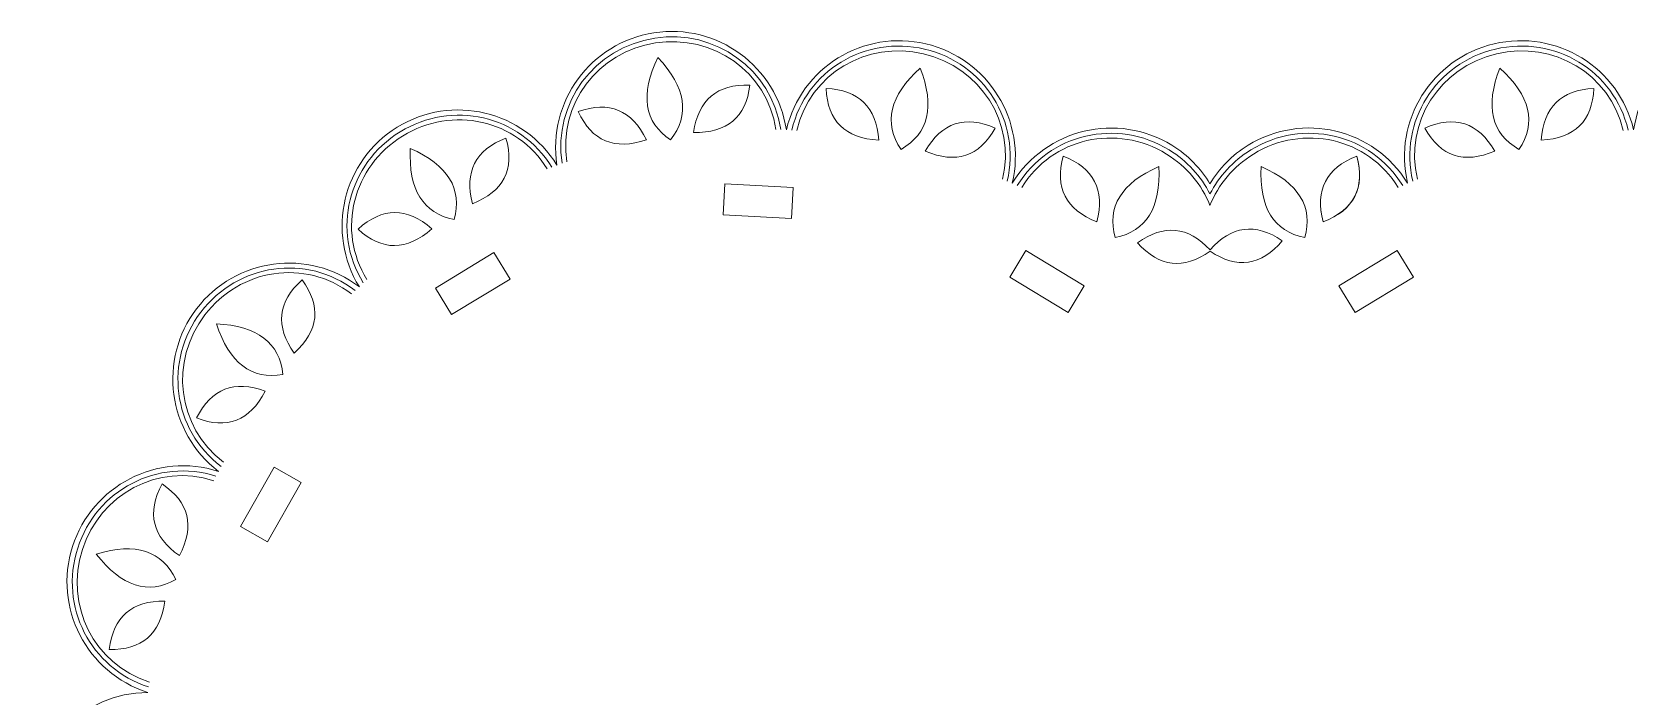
# Model space of a CAD drawing. Header units: millimetres. Extents: x -392 to 198, y -394 to 268.
# Drawn here: x -39.5 to 114.2, y -36.5 to 27.5 of the extents above; entities that cross this region are included whole.
import ezdxf

# ---------------------------------------------------------------- set-up
doc = ezdxf.new("R2010")
doc.units = ezdxf.units.MM
doc.header["$MEASUREMENT"] = 0
doc.layers.add('layer 1', color=7, linetype='Continuous')

msp = doc.modelspace()

# ---------------------------------------------------------------- linework, layer by layer
at = {"layer": 'layer 1', "color": 250, "lineweight": 9}
for points, knots in [([(169.5684, -79.8458), (169.5684, -79.8458), (169.561, -79.8436), (169.561, -79.8436), (169.561, -79.8436), (175.4726, -81.6047), (181.6926, -78.24), (183.4539, -72.3282), (183.4539, -72.3282), (185.215, -66.4165), (181.8502, -60.1965), (175.9385, -58.4353), (175.9385, -58.4353), (182.1068, -58.4739), (187.1384, -53.5048), (187.177, -47.3364), (187.177, -47.3364), (187.2155, -41.1681), (182.2464, -36.1364), (176.078, -36.0979), (176.078, -36.0979), (181.9525, -34.2166), (185.1898, -27.9294), (183.3086, -22.0548), (183.3086, -22.0548), (181.4273, -16.1802), (175.1405, -12.9428), (169.2659, -14.8239), (169.2659, -14.8239), (174.1692, -11.0813), (175.1095, -4.0725), (171.3668, 0.8308), (171.3668, 0.8308), (167.6242, 5.734), (160.7005, 6.7462), (155.7973, 3.0035), (155.7973, 3.0035), (159.0333, 8.255), (157.3141, 15.0639), (152.0625, 18.3), (152.0625, 18.3), (146.8111, 21.5361), (139.9306, 19.9022), (136.6946, 14.6508), (136.6946, 14.6508), (137.6357, 20.747), (133.4566, 26.4518), (127.3603, 27.3929), (127.3603, 27.3929), (121.2641, 28.334), (115.5597, 24.1583), (114.6186, 18.0621), (114.6186, 18.0621), (113.2066, 24.0667), (107.2037, 27.7441), (101.1991, 26.332), (101.1991, 26.332), (95.1945, 24.9201), (91.4566, 18.9315), (92.8686, 12.9269), (92.8686, 12.9269), (89.637, 18.1811), (82.7727, 19.7968), (77.5185, 16.5652), (77.5185, 16.5652), (75.9767, 15.6169), (74.7158, 14.3173), (73.8562, 12.8623), (73.8562, 12.8623), (72.9651, 14.3267), (71.7647, 15.599), (70.1939, 16.5652), (70.1939, 16.5652), (64.9398, 19.7968), (58.0606, 18.1571), (54.829, 12.903), (54.829, 12.903), (56.2411, 18.9077), (52.5178, 24.9201), (46.5133, 26.332), (46.5133, 26.332), (40.5086, 27.7441), (34.5062, 24.0634), (33.0942, 18.0587), (33.0942, 18.0587), (32.1531, 24.1549), (26.4481, 28.334), (20.352, 27.3929), (20.352, 27.3929), (14.2557, 26.4518), (10.0767, 20.747), (11.0177, 14.6508), (11.0177, 14.6508), (7.7818, 19.9022), (0.9011, 21.536), (-4.3502, 18.3), (-4.3502, 18.3), (-9.6017, 15.0639), (-11.2355, 8.1835), (-7.9995, 2.9322), (-7.9995, 2.9322), (-12.9029, 6.6749), (-19.9119, 5.7339), (-23.6544, 0.8308), (-23.6544, 0.8308), (-27.3971, -4.0725), (-26.4564, -11.0814), (-21.5531, -14.8241), (-21.5531, -14.8241), (-27.4276, -12.9429), (-33.715, -16.1803), (-35.5963, -22.0548), (-35.5963, -22.0548), (-37.4774, -27.9294), (-34.2402, -34.2166), (-28.3656, -36.0979), (-28.3656, -36.0979), (-34.534, -36.1364), (-39.5032, -41.1682), (-39.4647, -47.3364), (-39.4647, -47.3364), (-39.426, -53.5048), (-34.3945, -58.474), (-28.2262, -58.4353), (-28.2262, -58.4353), (-34.1379, -60.1964), (-37.5025, -66.4166), (-35.7416, -72.3283), (-35.7416, -72.3283), (-33.9803, -78.24), (-27.7702, -81.6077), (-21.8586, -79.8465), (-21.8586, -79.8465), (-27.3032, -82.7457), (-29.3641, -89.5092), (-26.465, -94.9538), (-26.465, -94.9538), (-23.5656, -100.3983), (-16.8016, -102.4618), (-11.357, -99.5626), (-11.357, -99.5626), (-16.2047, -103.3769), (-17.0422, -110.3992), (-13.2279, -115.2468), (-13.2279, -115.2468), (-9.4136, -120.0943), (-2.3915, -120.9321), (2.4561, -117.1177), (2.4561, -117.1177), (-1.7628, -121.6176), (-1.5348, -128.6859), (2.9652, -132.9049), (2.9652, -132.9049), (7.4652, -137.1236), (14.5334, -136.8958), (18.7522, -132.3957), (18.7522, -132.3957), (15.0098, -137.299), (15.9512, -144.308), (20.8546, -148.0505), (20.8546, -148.0505), (25.758, -151.7927), (32.7666, -150.852), (36.5089, -145.9485), (36.5089, -145.9485), (32.9952, -151.0183), (34.2573, -157.9765), (39.3271, -161.4901), (39.3271, -161.4901), (44.3969, -165.0037), (51.3778, -163.7575), (54.8913, -158.6876), (54.8913, -158.6876), (51.2394, -163.9121), (52.5594, -171.0928), (57.784, -174.7448), (57.784, -174.7448), (63.0085, -178.3965), (70.2044, -177.1853), (73.8562, -171.9606), (73.8562, -171.9606), (77.508, -177.1851), (84.7038, -178.3965), (89.9284, -174.7446), (89.9284, -174.7446), (95.153, -171.0927), (96.4676, -163.9537), (92.8158, -158.729), (92.8158, -158.729), (96.3295, -163.7988), (103.3155, -165.0038), (108.3854, -161.49), (108.3854, -161.49), (113.4552, -157.9764), (114.7174, -151.0189), (111.2037, -145.949), (111.2037, -145.949), (111.2037, -145.949), (111.2037, -145.949), (111.2037, -145.949), (111.2037, -145.949), (114.946, -150.8525), (121.9543, -151.7928), (126.8578, -148.0504), (126.8578, -148.0504), (131.7613, -144.308), (132.7025, -137.299), (128.9601, -132.3957), (128.9601, -132.3957), (128.9601, -132.3957), (128.9601, -132.3957), (128.9601, -132.3957), (128.9601, -132.3957), (133.179, -136.8958), (140.2471, -137.1237), (144.7472, -132.9047), (144.7472, -132.9047), (149.2473, -128.6858), (149.4751, -121.6177), (145.2563, -117.1177), (145.2563, -117.1177), (150.1039, -120.932), (157.1259, -120.0944), (160.9403, -115.2467), (160.9403, -115.2467), (164.7547, -110.3989), (163.917, -103.3769), (159.0693, -99.5626), (159.0693, -99.5626), (164.5139, -102.4617), (171.278, -100.3983), (174.1773, -94.9537), (174.1773, -94.9537), (177.0765, -89.5091), (175.013, -82.745), (169.5684, -79.8458)], [0, 0, 0, 0, 0.01666667, 0.01666667, 0.01666667, 0.01666667, 0.03333333, 0.03333333, 0.03333333, 0.03333333, 0.05, 0.05, 0.05, 0.05, 0.06666667, 0.06666667, 0.06666667, 0.06666667, 0.08333333, 0.08333333, 0.08333333, 0.08333333, 0.1, 0.1, 0.1, 0.1, 0.11666667, 0.11666667, 0.11666667, 0.11666667, 0.13333333, 0.13333333, 0.13333333, 0.13333333, 0.15, 0.15, 0.15, 0.15, 0.16666667, 0.16666667, 0.16666667, 0.16666667, 0.18333333, 0.18333333, 0.18333333, 0.18333333, 0.2, 0.2, 0.2, 0.2, 0.21666667, 0.21666667, 0.21666667, 0.21666667, 0.23333333, 0.23333333, 0.23333333, 0.23333333, 0.25, 0.25, 0.25, 0.25, 0.26666667, 0.26666667, 0.26666667, 0.26666667, 0.28333333, 0.28333333, 0.28333333, 0.28333333, 0.3, 0.3, 0.3, 0.3, 0.31666667, 0.31666667, 0.31666667, 0.31666667, 0.33333333, 0.33333333, 0.33333333, 0.33333333, 0.35, 0.35, 0.35, 0.35, 0.36666667, 0.36666667, 0.36666667, 0.36666667, 0.38333333, 0.38333333, 0.38333333, 0.38333333, 0.4, 0.4, 0.4, 0.4, 0.41666667, 0.41666667, 0.41666667, 0.41666667, 0.43333333, 0.43333333, 0.43333333, 0.43333333, 0.45, 0.45, 0.45, 0.45, 0.46666667, 0.46666667, 0.46666667, 0.46666667, 0.48333333, 0.48333333, 0.48333333, 0.48333333, 0.5, 0.5, 0.5, 0.5, 0.51666667, 0.51666667, 0.51666667, 0.51666667, 0.53333333, 0.53333333, 0.53333333, 0.53333333, 0.55, 0.55, 0.55, 0.55, 0.56666667, 0.56666667, 0.56666667, 0.56666667, 0.58333333, 0.58333333, 0.58333333, 0.58333333, 0.6, 0.6, 0.6, 0.6, 0.61666667, 0.61666667, 0.61666667, 0.61666667, 0.63333333, 0.63333333, 0.63333333, 0.63333333, 0.65, 0.65, 0.65, 0.65, 0.66666667, 0.66666667, 0.66666667, 0.66666667, 0.68333333, 0.68333333, 0.68333333, 0.68333333, 0.7, 0.7, 0.7, 0.7, 0.71666667, 0.71666667, 0.71666667, 0.71666667, 0.73333333, 0.73333333, 0.73333333, 0.73333333, 0.75, 0.75, 0.75, 0.75, 0.76666667, 0.76666667, 0.76666667, 0.76666667, 0.78333333, 0.78333333, 0.78333333, 0.78333333, 0.8, 0.8, 0.8, 0.8, 0.81666667, 0.81666667, 0.81666667, 0.81666667, 0.83333333, 0.83333333, 0.83333333, 0.83333333, 0.85, 0.85, 0.85, 0.85, 0.86666667, 0.86666667, 0.86666667, 0.86666667, 0.88333333, 0.88333333, 0.88333333, 0.88333333, 0.9, 0.9, 0.9, 0.9, 0.91666667, 0.91666667, 0.91666667, 0.91666667, 0.93333333, 0.93333333, 0.93333333, 0.93333333, 0.95, 0.95, 0.95, 0.95, 0.96666667, 0.96666667, 0.96666667, 0.96666667, 1, 1, 1, 1]), ([(32.5642, 18.0812), (31.6667, 23.8935), (26.2437, 27.7762), (20.4313, 26.879), (20.4313, 26.879), (14.6189, 25.9817), (10.6195, 20.643), (11.5167, 14.8305)], [0, 0, 0, 0, 0.33333333, 0.33333333, 0.33333333, 0.33333333, 1, 1, 1, 1]), ([(11.9746, 14.9588), (11.1171, 20.514), (14.9482, 25.5554), (20.5033, 26.4129), (20.5033, 26.4129), (26.0583, 27.2705), (31.2256, 23.6523), (32.0832, 18.0974)], [0, 0, 0, 0, 0.33333333, 0.33333333, 0.33333333, 0.33333333, 1, 1, 1, 1]), ([(54.3433, 13.1103), (55.6895, 18.8355), (52.1193, 24.4796), (46.3942, 25.8258), (46.3942, 25.8258), (40.6691, 27.1721), (34.9691, 23.7565), (33.6227, 18.0314)], [0, 0, 0, 0, 0.33333333, 0.33333333, 0.33333333, 0.33333333, 1, 1, 1, 1]), ([(34.1018, 18.0023), (35.3885, 23.474), (40.8147, 26.6536), (46.2863, 25.3668), (46.2863, 25.3668), (51.7579, 24.0802), (55.1879, 18.7665), (53.9013, 13.2949)], [0, 0, 0, 0, 0.33333333, 0.33333333, 0.33333333, 0.33333333, 1, 1, 1, 1]), ([(93.369, 13.1103), (92.0228, 18.8354), (95.593, 24.4797), (101.3181, 25.8259), (101.3181, 25.8259), (107.0432, 27.1721), (112.7433, 23.7565), (114.0896, 18.0314)], [0, 0, 0, 0, 0.33333333, 0.33333333, 0.33333333, 0.33333333, 1, 1, 1, 1]), ([(113.6105, 18.0023), (112.3238, 23.4739), (106.8977, 26.6536), (101.426, 25.3669), (101.426, 25.3669), (95.9544, 24.0802), (92.5244, 18.7665), (93.811, 13.2949)], [0, 0, 0, 0, 0.33333333, 0.33333333, 0.33333333, 0.33333333, 1, 1, 1, 1]), ([(20.7178, 25.0236), (23.4329, 22.1377), (23.842, 19.4882), (21.9448, 17.075), (21.9448, 17.075), (19.4084, 18.8038), (18.9993, 21.4532), (20.7178, 25.0236)], [0, 0, 0, 0, 0.33333333, 0.33333333, 0.33333333, 0.33333333, 1, 1, 1, 1]), ([(45.9645, 23.9983), (47.4003, 20.3052), (46.7866, 17.6955), (44.1235, 16.1691), (44.1235, 16.1691), (42.4196, 18.7224), (43.0332, 21.3321), (45.9645, 23.9983)], [0, 0, 0, 0, 0.33333333, 0.33333333, 0.33333333, 0.33333333, 1, 1, 1, 1]), ([(101.7479, 23.9984), (100.312, 20.3053), (100.9257, 17.6955), (103.5889, 16.1691), (103.5889, 16.1691), (105.2928, 18.7224), (104.6792, 21.3321), (101.7479, 23.9984)], [0, 0, 0, 0, 0.33333333, 0.33333333, 0.33333333, 0.33333333, 1, 1, 1, 1]), ([(24.1561, 17.799), (27.3862, 17.7298), (29.1957, 19.2526), (29.5853, 22.3671), (29.5853, 22.3671), (26.4298, 22.4615), (24.6201, 20.9388), (24.1561, 17.799)], [0, 0, 0, 0, 0.33333333, 0.33333333, 0.33333333, 0.33333333, 1, 1, 1, 1]), ([(41.975, 17.0628), (38.7494, 17.2449), (37.0636, 18.9035), (36.9172, 22.039), (36.9172, 22.039), (40.0706, 21.8879), (41.7566, 20.2291), (41.975, 17.0628)], [0, 0, 0, 0, 0.33333333, 0.33333333, 0.33333333, 0.33333333, 1, 1, 1, 1]), ([(105.7373, 17.0627), (108.963, 17.2449), (110.6489, 18.9035), (110.7951, 22.039), (110.7951, 22.039), (107.6418, 21.8878), (105.9558, 20.229), (105.7373, 17.0627)], [0, 0, 0, 0, 0.33333333, 0.33333333, 0.33333333, 0.33333333, 1, 1, 1, 1]), ([(10.5228, 14.462), (7.4373, 19.469), (0.9295, 20.9426), (-4.0774, 17.8572), (-4.0774, 17.8572), (-9.0844, 14.7719), (-10.7094, 8.3225), (-7.6241, 3.3155)], [0, 0, 0, 0, 0.33333333, 0.33333333, 0.33333333, 0.33333333, 1, 1, 1, 1]), ([(-7.2657, 3.6352), (-10.2145, 8.4206), (-8.6154, 14.5072), (-3.8301, 17.4559), (-3.8301, 17.4559), (0.9552, 20.4047), (7.1254, 19.0739), (10.0742, 14.2887)], [0, 0, 0, 0, 0.33333333, 0.33333333, 0.33333333, 0.33333333, 1, 1, 1, 1]), ([(19.618, 17.0984), (16.5593, 16.0585), (14.3747, 16.9646), (13.064, 19.8167), (13.064, 19.8167), (16.0442, 20.8583), (18.2289, 19.9522), (19.618, 17.0984)], [0, 0, 0, 0, 0.33333333, 0.33333333, 0.33333333, 0.33333333, 1, 1, 1, 1]), ([(46.445, 16.0117), (49.4136, 14.7372), (51.662, 15.4708), (53.1904, 18.2123), (53.1904, 18.2123), (50.3002, 19.4824), (48.0516, 18.7487), (46.445, 16.0117)], [0, 0, 0, 0, 0.33333333, 0.33333333, 0.33333333, 0.33333333, 1, 1, 1, 1]), ([(55.3111, 12.6937), (58.3923, 17.7033), (64.912, 19.2033), (69.9215, 16.1222), (69.9215, 16.1222), (71.6634, 15.0509), (72.9926, 13.5665), (73.8562, 11.8746), (73.8562, 11.8746), (74.7198, 13.5667), (76.0489, 15.0509), (77.7909, 16.1223), (77.7909, 16.1223), (82.8004, 19.2033), (89.3201, 17.7033), (92.4013, 12.6937)], [0, 0, 0, 0, 0.2, 0.2, 0.2, 0.2, 0.4, 0.4, 0.4, 0.4, 0.6, 0.6, 0.6, 0.6, 1, 1, 1, 1]), ([(55.7467, 12.5006), (58.6914, 17.2884), (64.8867, 18.6653), (69.6744, 15.7206), (69.6744, 15.7206), (71.6454, 14.5084), (73.0686, 12.7527), (73.8562, 10.7706), (73.8562, 10.7706), (74.6438, 12.7526), (76.067, 14.5085), (78.0378, 15.7207), (78.0378, 15.7207), (82.8257, 18.6653), (89.021, 17.2883), (91.9657, 12.5006)], [0, 0, 0, 0, 0.2, 0.2, 0.2, 0.2, 0.4, 0.4, 0.4, 0.4, 0.6, 0.6, 0.6, 0.6, 1, 1, 1, 1]), ([(101.2675, 16.0117), (98.2987, 14.7371), (96.0502, 15.4707), (94.522, 18.2124), (94.522, 18.2124), (97.4123, 19.4823), (99.6607, 18.7488), (101.2675, 16.0117)], [0, 0, 0, 0, 0.33333333, 0.33333333, 0.33333333, 0.33333333, 1, 1, 1, 1]), ([(2.883, 10.9383), (5.8861, 12.1297), (6.9618, 14.2359), (6.1105, 17.2571), (6.1105, 17.2571), (3.1662, 16.1179), (2.0905, 14.0115), (2.883, 10.9383)], [0, 0, 0, 0, 0.33333333, 0.33333333, 0.33333333, 0.33333333, 1, 1, 1, 1]), ([(-3.0926, 16.2589), (0.5307, 14.6549), (1.937, 12.3726), (1.1269, 9.4119), (1.1269, 9.4119), (-1.882, 10.0192), (-3.2885, 12.3014), (-3.0926, 16.2589)], [0, 0, 0, 0, 0.33333333, 0.33333333, 0.33333333, 0.33333333, 1, 1, 1, 1]), ([(62.9668, 9.1974), (59.9628, 10.3862), (58.8853, 12.4914), (59.734, 15.5134), (59.734, 15.5134), (62.6793, 14.3766), (63.7569, 12.2712), (62.9668, 9.1974)], [0, 0, 0, 0, 0.33333333, 0.33333333, 0.33333333, 0.33333333, 1, 1, 1, 1]), ([(84.7455, 9.1973), (87.7235, 10.336), (88.8011, 12.4414), (87.9783, 15.5134), (87.9783, 15.5134), (85.0284, 14.3675), (83.9508, 12.262), (84.7455, 9.1973)], [0, 0, 0, 0, 0.33333333, 0.33333333, 0.33333333, 0.33333333, 1, 1, 1, 1]), ([(84.7455, 9.1973), (87.7495, 10.3862), (88.8272, 12.4914), (87.9783, 15.5134), (87.9783, 15.5134), (85.0331, 14.3766), (83.9555, 12.2712), (84.7455, 9.1973)], [0, 0, 0, 0, 0.33333333, 0.33333333, 0.33333333, 0.33333333, 1, 1, 1, 1]), ([(68.9379, 14.5232), (69.1373, 10.5658), (67.7329, 8.2822), (64.7244, 7.6724), (64.7244, 7.6724), (63.9116, 10.6324), (65.316, 12.9159), (68.9379, 14.5232)], [0, 0, 0, 0, 0.33333333, 0.33333333, 0.33333333, 0.33333333, 1, 1, 1, 1]), ([(78.7744, 14.5233), (78.5751, 10.5658), (79.9795, 8.2821), (82.9879, 7.6724), (82.9879, 7.6724), (83.8008, 10.6324), (82.3963, 12.916), (78.7744, 14.5233)], [0, 0, 0, 0, 0.33333333, 0.33333333, 0.33333333, 0.33333333, 1, 1, 1, 1]), ([(-1.0263, 8.5294), (-3.4406, 6.3825), (-5.8056, 6.3686), (-8.1214, 8.4871), (-8.1214, 8.4871), (-5.7802, 10.6049), (-3.4152, 10.6191), (-1.0263, 8.5294)], [0, 0, 0, 0, 0.33333333, 0.33333333, 0.33333333, 0.33333333, 1, 1, 1, 1]), ([(73.8577, 6.3657), (76.4672, 4.6297), (78.7868, 4.9671), (80.816, 7.3788), (80.816, 7.3788), (78.2188, 9.1203), (75.9001, 8.8264), (73.86, 6.4973), (73.86, 6.4973), (71.7513, 8.7666), (69.4236, 8.9915), (66.8769, 7.1714), (66.8769, 7.1714), (68.9874, 4.8228), (71.3143, 4.5544), (73.8577, 6.3657)], [0, 0, 0, 0, 0.2, 0.2, 0.2, 0.2, 0.4, 0.4, 0.4, 0.4, 0.6, 0.6, 0.6, 0.6, 1, 1, 1, 1]), ([(-8.4136, 2.5932), (-13.0887, 6.1617), (-19.6727, 5.1902), (-23.2411, 0.5152), (-23.2411, 0.5152), (-26.8094, -4.1597), (-25.9837, -10.7876), (-21.3088, -14.3561)], [0, 0, 0, 0, 0.33333333, 0.33333333, 0.33333333, 0.33333333, 1, 1, 1, 1]), ([(-21.0844, -13.933), (-25.5523, -10.5224), (-26.2767, -4.2388), (-22.8662, 0.2291), (-22.8662, 0.2291), (-19.4559, 4.6972), (-13.231, 5.6755), (-8.7631, 2.2651)], [0, 0, 0, 0, 0.33333333, 0.33333333, 0.33333333, 0.33333333, 1, 1, 1, 1]), ([(-14.2632, -3.4493), (-11.8867, -1.2608), (-11.6374, 1.0911), (-13.5149, 3.6064), (-13.5149, 3.6064), (-15.8552, 1.4876), (-16.1046, -0.8643), (-14.2632, -3.4493)], [0, 0, 0, 0, 0.33333333, 0.33333333, 0.33333333, 0.33333333, 1, 1, 1, 1]), ([(-21.7488, -0.624), (-17.7914, -0.8227), (-15.6603, -2.4493), (-15.3556, -5.5038), (-15.3556, -5.5038), (-18.3823, -6.0153), (-20.5132, -4.3888), (-21.7488, -0.624)], [0, 0, 0, 0, 0.33333333, 0.33333333, 0.33333333, 0.33333333, 1, 1, 1, 1]), ([(-17.0493, -7.0995), (-18.5337, -9.9689), (-20.7366, -10.8297), (-23.658, -9.6819), (-23.658, -9.6819), (-22.2313, -6.8656), (-20.0285, -6.0049), (-17.0493, -7.0995)], [0, 0, 0, 0, 0.33333333, 0.33333333, 0.33333333, 0.33333333, 1, 1, 1, 1]), ([(-21.7923, -15.2938), (-27.3934, -13.5002), (-33.3074, -16.6124), (-35.1009, -22.2134), (-35.1009, -22.2134), (-36.8945, -27.8144), (-33.8834, -33.7846), (-28.2823, -35.5783)], [0, 0, 0, 0, 0.33333333, 0.33333333, 0.33333333, 0.33333333, 1, 1, 1, 1]), ([(-28.2071, -35.1064), (-33.5603, -33.3921), (-36.3662, -27.7102), (-34.6519, -22.3571), (-34.6519, -22.3571), (-32.9377, -17.0041), (-27.3596, -14.0071), (-22.0065, -15.7213)], [0, 0, 0, 0, 0.33333333, 0.33333333, 0.33333333, 0.33333333, 1, 1, 1, 1]), ([(-25.3134, -22.9368), (-23.8086, -20.078), (-24.3627, -17.7787), (-26.9751, -16.0388), (-26.9751, -16.0388), (-28.4692, -18.8199), (-27.9152, -21.1193), (-25.3134, -22.9368)], [0, 0, 0, 0, 0.33333333, 0.33333333, 0.33333333, 0.33333333, 1, 1, 1, 1]), ([(-33.313, -22.786), (-29.5182, -21.6458), (-26.9651, -22.4635), (-25.6534, -25.2387), (-25.6534, -25.2387), (-28.3332, -26.7358), (-30.8864, -25.9184), (-33.313, -22.786)], [0, 0, 0, 0, 0.33333333, 0.33333333, 0.33333333, 0.33333333, 1, 1, 1, 1]), ([(-26.7139, -27.31), (-27.1498, -30.5112), (-28.9363, -32.0609), (-32.0734, -31.9595), (-32.0734, -31.9595), (-31.6741, -28.8279), (-29.8875, -27.278), (-26.7139, -27.31)], [0, 0, 0, 0, 0.33333333, 0.33333333, 0.33333333, 0.33333333, 1, 1, 1, 1])]:
    msp.add_open_spline(points, degree=3, knots=knots, dxfattribs=at)
at = {"layer": 'layer 1', "color": 242, "lineweight": 9}
for points in [[(33.5828, 9.503), (33.5828, 9.503), (27.0185, 9.8556), (27.0185, 9.8556), (27.0185, 9.8556), (27.0185, 9.8556), (27.1794, 12.8515), (27.1794, 12.8515), (27.1794, 12.8515), (27.1794, 12.8515), (33.7437, 12.4989), (33.7437, 12.4989), (33.7437, 12.4989), (33.7437, 12.4989), (33.5828, 9.503), (33.5828, 9.503)], [(6.5028, 3.6717), (6.5028, 3.6717), (0.8838, 0.2599), (0.8838, 0.2599), (0.8838, 0.2599), (0.8838, 0.2599), (-0.6733, 2.8244), (-0.6733, 2.8244), (-0.6733, 2.8244), (-0.6733, 2.8244), (4.9457, 6.2362), (4.9457, 6.2362), (4.9457, 6.2362), (4.9457, 6.2362), (6.5028, 3.6717), (6.5028, 3.6717)], [(60.2029, 0.4624), (60.2029, 0.4624), (54.5848, 3.8757), (54.5848, 3.8757), (54.5848, 3.8757), (54.5848, 3.8757), (56.1426, 6.4398), (56.1426, 6.4398), (56.1426, 6.4398), (56.1426, 6.4398), (61.7607, 3.0265), (61.7607, 3.0265), (61.7607, 3.0265), (61.7607, 3.0265), (60.2029, 0.4624), (60.2029, 0.4624)], [(87.8125, 0.4624), (87.8125, 0.4624), (93.4306, 3.8757), (93.4306, 3.8757), (93.4306, 3.8757), (93.4306, 3.8757), (91.8728, 6.4398), (91.8728, 6.4398), (91.8728, 6.4398), (91.8728, 6.4398), (86.2547, 3.0265), (86.2547, 3.0265), (86.2547, 3.0265), (86.2547, 3.0265), (87.8125, 0.4624), (87.8125, 0.4624)], [(-13.5877, -15.9008), (-13.5877, -15.9008), (-16.8226, -21.6235), (-16.8226, -21.6235), (-16.8226, -21.6235), (-16.8226, -21.6235), (-19.4344, -20.1471), (-19.4344, -20.1471), (-19.4344, -20.1471), (-19.4344, -20.1471), (-16.1995, -14.4244), (-16.1995, -14.4244), (-16.1995, -14.4244), (-16.1995, -14.4244), (-13.5877, -15.9008), (-13.5877, -15.9008)]]:
    msp.add_open_spline(points, degree=3, knots=[0, 0, 0, 0, 0.2, 0.2, 0.2, 0.2, 0.4, 0.4, 0.4, 0.4, 0.6, 0.6, 0.6, 0.6, 1, 1, 1, 1], dxfattribs=at)

doc.saveas('drawing.dxf')
